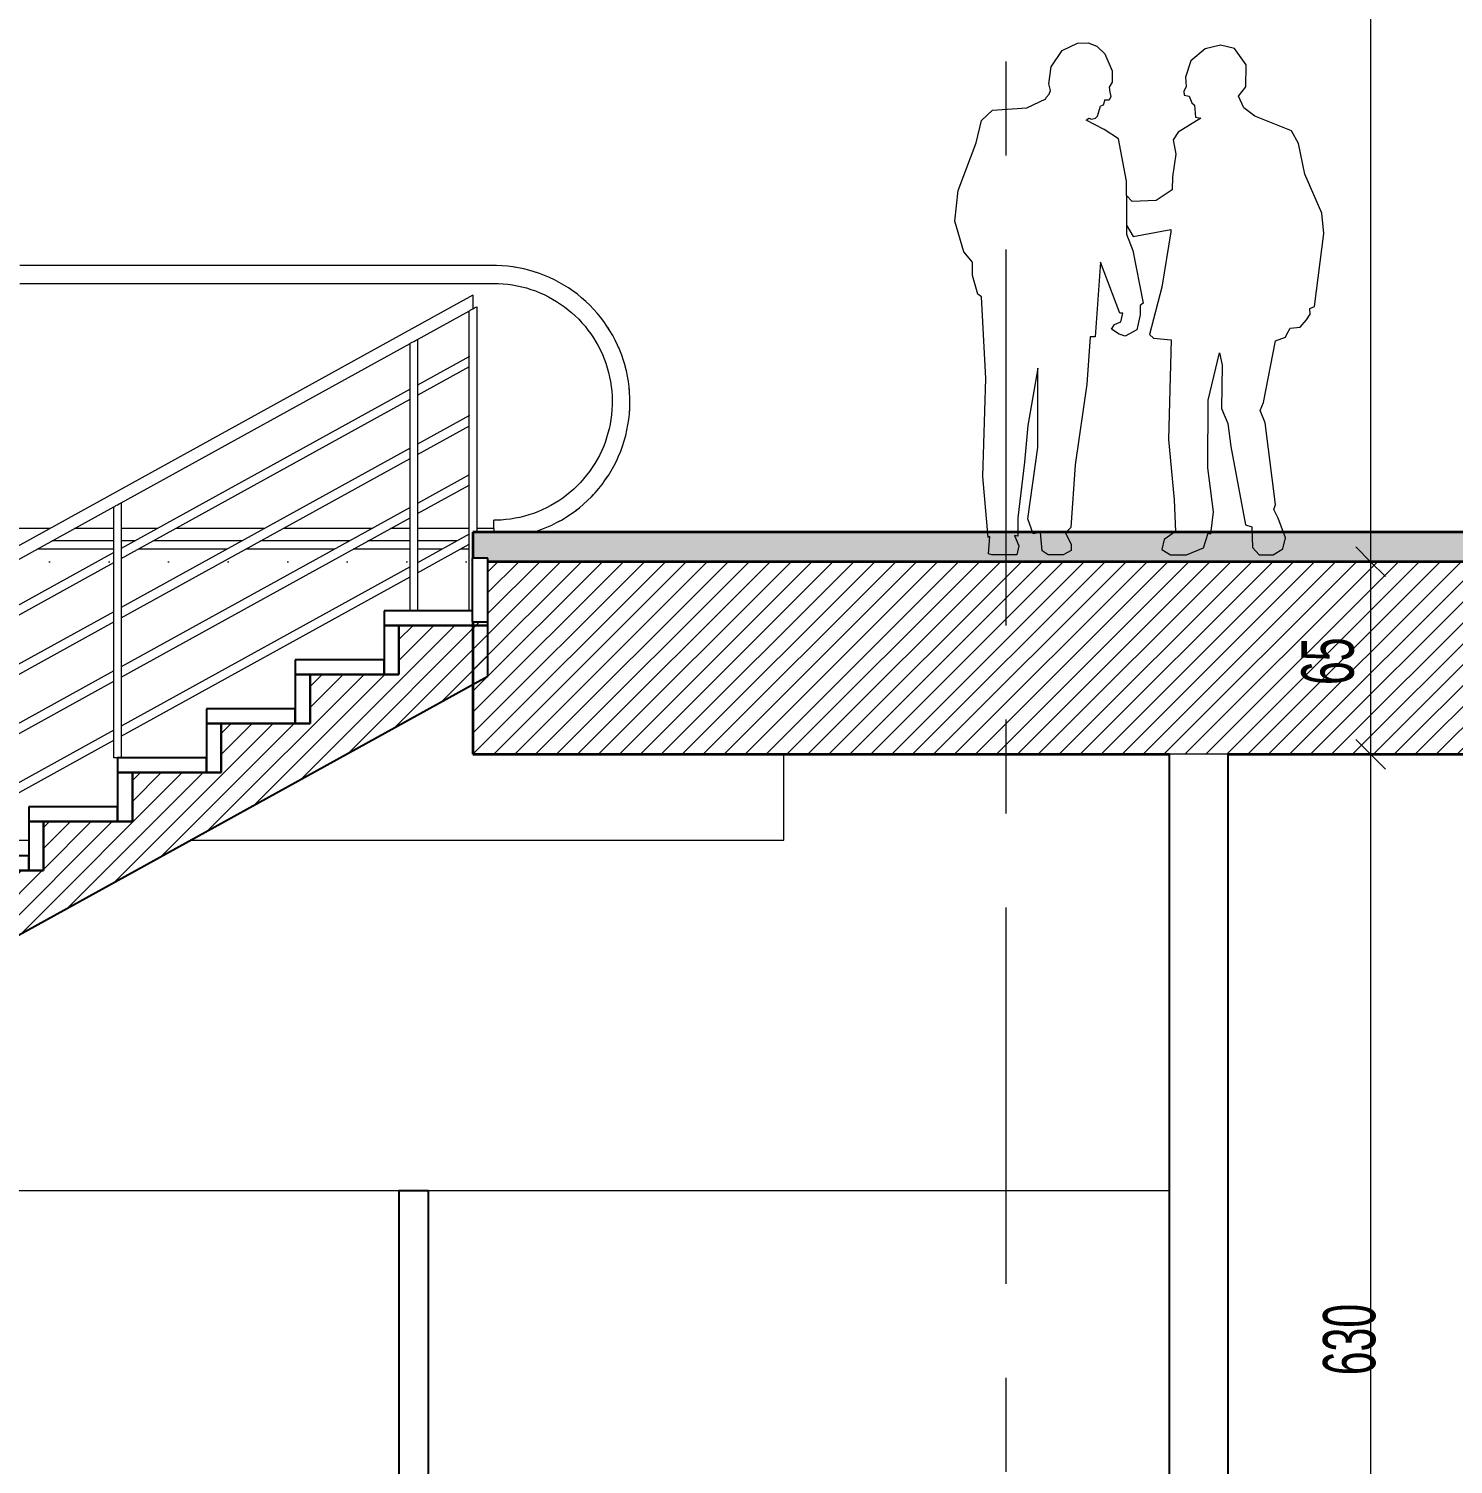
# Model space of a CAD drawing. Header units: centimetres. Extents: x -15511 to 6948, y 9649 to 14173.
# Drawn here: x -4242 to -3761, y 11325.2 to 11810 of the extents above; entities that cross this region are included whole.
import ezdxf

# ---------------------------------------------------------------- set-up
doc = ezdxf.new("R2010")
doc.units = ezdxf.units.CM
doc.header["$LTSCALE"] = 200
doc.linetypes.add('Dot 1mm', pattern=[0.1, 0, -0.1])
doc.linetypes.add('Grid Line 1_4_', pattern=[1.11125, 0.635, -0.15875, 0.15875, -0.15875])
for name, color, linetype, lineweight in [('A-ANNO-DIMS', 211, 'Continuous', 9), ('A-ANNO-DIMS-100', 211, 'Continuous', 9), ('A-DETL', 90, 'Continuous', 9), ('A-DETL-MEDM', 33, 'Continuous', 25), ('A-FLOR', 192, 'Continuous', 9), ('A-FLOR-HRAL', 11, 'Continuous', 9), ('A-FLOR-LEVL', 51, 'Continuous', 9), ('A-FLOR-PATT', 8, 'Continuous', 35), ('A-GENM', 13, 'Continuous', 9), ('A-WALL', 113, 'Continuous', 9), ('S-GRID', 1, 'Continuous', 9), ('S-STRS', 31, 'Continuous', 9)]:
    doc.layers.add(name, color=color, linetype=linetype, lineweight=lineweight)
doc.styles.add('Swis721 LtCn BT', font='swisscl.ttf', dxfattribs={"width": 0.8, "height": 17.639445})
doc.dimstyles.new('IUAS_DIMENSION_INSIDE_100', dxfattribs={"dimscale": 30.48, "dimtxt": 18, "dimasz": 0.328084, "dimexe": 0.328084, "dimexo": 0.0625, "dimgap": 0, "dimtad": 1, "dimdec": 0, "dimdsep": 46, "dimtxsty": 'Swis721 LtCn BT', "dimblk1": 'OBLIQUE', "dimblk2": 'OBLIQUE', "dimsah": 1, "dimcen": 0.09, "dimdle": 0.328084, "dimazin": 0, "dimtfac": 1, "dimtdec": 4, "dimtix": 1, "dimtmove": 0, "dimatfit": 3, "dimfxl": 0.656168, "dimfxlon": 1, "dimtvp": 1, "dimtolj": 1, "dimtzin": 0, "dimarcsym": 2})
doc.dimstyles.new('IUAS_DIMENSION_INSIDE_100_1', dxfattribs={"dimscale": 30.48, "dimtxt": 18, "dimasz": 0.328084, "dimexe": 0.328084, "dimexo": 0.0625, "dimgap": 0, "dimtad": 1, "dimdec": 0, "dimdsep": 46, "dimtxsty": 'Swis721 LtCn BT', "dimblk1": 'OBLIQUE', "dimblk2": 'OBLIQUE', "dimsah": 1, "dimcen": 0.09, "dimdle": 0.328084, "dimazin": 0, "dimtfac": 1, "dimtdec": 4, "dimtix": 1, "dimtmove": 2, "dimatfit": 3, "dimfxl": 0.656168, "dimfxlon": 1, "dimtvp": 1, "dimtolj": 1, "dimtzin": 0, "dimarcsym": 2})
pattern_1 = [(45, (-4285.505, 12015), (-3.535534, 3.535534), [])]

# ---------------------------------------------------------------- blocks, each defined once
blk = doc.blocks.new('Railing - 25mm 2-1643201-A')
at = {"layer": 'A-FLOR-HRAL'}
for p, q in [((-333.23, 11716.12), (-333.23, 11640)), ((-330.73, 11613.45), (-330.73, 11714.74))]:
    blk.add_line(p, q, dxfattribs=at)
at = {"layer": 'A-FLOR-HRAL', "flags": 128}
for points in [[(-331.98, 11715.43), (-332.53, 11715.73), (-332.96, 11715.97), (-333.2, 11716.1)], [(-330.76, 11714.76), (-331.01, 11714.89), (-331.44, 11715.13), (-331.98, 11715.43)]]:
    blk.add_lwpolyline(points, dxfattribs=at)
blk = doc.blocks.new('Railing - 25mm 2-1643204-A')
at = {"layer": 'A-FLOR-HRAL'}
for p, q in [((686.77, 11252.79), (686.77, 11166.67)), ((689.27, 11166.67), (689.27, 11251.41)), ((688.02, 11166.67), (689.27, 11166.67))]:
    blk.add_line(p, q, dxfattribs=at)
at = {"layer": 'A-FLOR-HRAL', "flags": 128}
for points in [[(688.02, 11252.1), (687.47, 11252.4), (687.04, 11252.64), (686.8, 11252.77)], [(689.24, 11251.43), (688.99, 11251.56), (688.56, 11251.8), (688.02, 11252.1)]]:
    blk.add_lwpolyline(points, dxfattribs=at)
blk = doc.blocks.new('Railing - 25mm 2-1643206-A')
at = {"layer": 'A-FLOR-HRAL'}
for p, q in [((976.77, 11092.83), (976.77, 11001.19)), ((979.27, 11001.19), (979.27, 11091.45))]:
    blk.add_line(p, q, dxfattribs=at)
at = {"layer": 'A-FLOR-HRAL', "flags": 128}
for points in [[(978.02, 11092.14), (977.47, 11092.44), (977.04, 11092.68), (976.8, 11092.81)], [(979.24, 11091.47), (978.99, 11091.6), (978.56, 11091.84), (978.02, 11092.14)]]:
    blk.add_lwpolyline(points, dxfattribs=at)
blk = doc.blocks.new('Railing - Railing-1643789-A')
at = {"layer": 'A-FLOR-HRAL'}
for p, q in [((-4091.98, 11720), (-4511.98, 11488.33)), ((-4110.76, 11705.07), (-4093.2, 11714.76)), ((-4210.76, 11649.91), (-4113.2, 11703.73)), ((-4093.21, 11699.33), (-4110.76, 11689.64)), ((-4110.76, 11686.22), (-4093.21, 11695.9)), ((-4113.21, 11688.29), (-4210.76, 11634.48)), ((-4210.76, 11631.06), (-4113.21, 11684.87)), ((-4093.21, 11679.32), (-4110.75, 11669.65)), ((-4110.75, 11666.22), (-4093.21, 11675.9)), ((-4113.21, 11668.29), (-4210.75, 11614.49)), ((-4210.75, 11611.06), (-4113.22, 11664.86)), ((-4093.22, 11659.32), (-4110.75, 11649.65)), ((-4110.74, 11646.23), (-4093.22, 11655.89)), ((-4310.76, 11594.75), (-4213.2, 11648.57)), ((-4113.22, 11648.29), (-4210.74, 11594.49)), ((-4210.74, 11591.07), (-4113.22, 11644.86)), ((-4093.23, 11639.31), (-4110.74, 11629.65)), ((-4110.74, 11626.23), (-4093.23, 11635.89)), ((-4213.21, 11633.13), (-4310.76, 11579.33)), ((-4310.76, 11575.9), (-4213.21, 11629.71)), ((-4113.23, 11628.28), (-4210.74, 11574.5)), ((-4210.74, 11571.07), (-4113.23, 11624.85)), ((-4213.21, 11613.13), (-4310.75, 11559.33)), ((-4310.75, 11555.9), (-4213.22, 11609.7)), ((-4213.22, 11593.13), (-4310.75, 11539.33)), ((-4310.75, 11535.91), (-4213.22, 11589.7)), ((-4213.23, 11573.12), (-4310.74, 11519.34)), ((-4310.74, 11515.91), (-4213.23, 11569.7))]:
    blk.add_line(p, q, dxfattribs=at)
at = {"layer": 'A-FLOR-HRAL', "flags": 128}
for points in [[(-4091.98, 11720), (-4091.98, 11719.92), (-4091.98, 11719.69), (-4091.98, 11719.33), (-4091.98, 11718.86), (-4091.98, 11718.31), (-4091.98, 11717.72)], [(-4091.98, 11717.72), (-4091.98, 11717.12), (-4091.98, 11716.57), (-4091.98, 11716.1), (-4091.98, 11715.74), (-4091.98, 11715.51), (-4091.98, 11715.43)]]:
    blk.add_lwpolyline(points, dxfattribs=at)
at = {"extrusion": (0, 0, -1), "zscale": -1}
for name, p in [('Railing - 25mm 2-1643201-A', (4423.97, 0)), ('Railing - 25mm 2-1643206-A', (3133.97, 612.26)), ('Railing - 25mm 2-1643204-A', (3523.97, 397.14))]:
    blk.add_blockref(name, p, dxfattribs=at)
blk = doc.blocks.new('A-YURUYEN MERDIVEN - 695_00-V31-A')
at = {"layer": 'A-GENM'}
for p, q in [((-4084.98, 11730), (-4244.99, 11730)), ((-4244.99, 11724), (-4084.98, 11724)), ((-4084.98, 11642), (-4084.98, 11644)), ((-4234.77, 11641.24), (-4285.07, 11641.24)), ((-4213.19, 11641.24), (-4226.48, 11641.24)), ((-4198.51, 11641.24), (-4210.78, 11641.24)), ((-4162.25, 11641.24), (-4192.3, 11641.24)), ((-4125.99, 11641.24), (-4156.05, 11641.24)), ((-4113.22, 11641.24), (-4119.78, 11641.24)), ((-4093.22, 11641.24), (-4110.74, 11641.24)), ((-4084.98, 11641.24), (-4090.74, 11641.24)), ((-4084.98, 11641.24), (-4084.98, 11642)), ((-4084.98, 11641.24), (-4084.98, 11640)), ((-4213.21, 11634.25), (-4239.16, 11634.25)), ((-4213.18, 11637), (-4234.18, 11637)), ((-4206.2, 11637), (-4210.76, 11637)), ((-4174.93, 11634.25), (-4204.97, 11634.25)), ((-4169.94, 11637), (-4199.99, 11637)), ((-4138.67, 11634.25), (-4168.73, 11634.25)), ((-4133.68, 11637), (-4163.75, 11637)), ((-4113.23, 11634.25), (-4132.47, 11634.25)), ((-4113.22, 11637), (-4127.48, 11637)), ((-4097.42, 11637), (-4110.74, 11637)), ((-4102.41, 11634.25), (-4110.74, 11634.25)), ((-4093.23, 11634.25), (-4096.2, 11634.25)), ((-3987.03, 11536), (-3987.03, 11565)), ((-4256.85, 11536), (-4241.98, 11536)), ((-4187.28, 11536), (-3987.03, 11536))]:
    blk.add_line(p, q, dxfattribs=at)
at = {"layer": 'A-GENM', "flags": 128}
for points in [[(-4071.6, 11640), (-4070.51, 11640.34), (-4068.78, 11640.95), (-4067.07, 11641.63), (-4065.39, 11642.38), (-4063.74, 11643.2), (-4062.13, 11644.08), (-4060.55, 11645.03), (-4059.01, 11646.03), (-4057.51, 11647.1), (-4056.06, 11648.23), (-4054.65, 11649.42), (-4053.29, 11650.66), (-4051.98, 11651.95), (-4050.73, 11653.3), (-4049.53, 11654.69), (-4048.39, 11656.13), (-4047.3, 11657.62), (-4046.28, 11659.15), (-4045.31, 11660.71), (-4044.41, 11662.32), (-4043.58, 11663.96), (-4042.81, 11665.63), (-4042.11, 11667.33), (-4041.48, 11669.06), (-4040.91, 11670.81), (-4040.42, 11672.58), (-4040, 11674.38), (-4039.65, 11676.18), (-4039.38, 11678), (-4039.17, 11679.83), (-4039.04, 11681.66), (-4038.99, 11683.5), (-4039, 11685.34), (-4039.09, 11687.18), (-4039.26, 11689.01), (-4039.49, 11690.84), (-4039.8, 11692.65), (-4040.19, 11694.45), (-4040.64, 11696.23), (-4041.16, 11698), (-4041.76, 11699.74), (-4042.42, 11701.45), (-4043.16, 11703.14), (-4043.95, 11704.8), (-4044.82, 11706.42), (-4045.75, 11708.01), (-4046.74, 11709.56), (-4047.79, 11711.07), (-4048.9, 11712.54), (-4050.07, 11713.96), (-4051.3, 11715.33), (-4052.58, 11716.65), (-4053.91, 11717.92), (-4055.29, 11719.14), (-4056.72, 11720.29), (-4058.2, 11721.4), (-4059.71, 11722.44), (-4061.27, 11723.42), (-4062.87, 11724.33), (-4064.5, 11725.19), (-4066.16, 11725.97), (-4067.85, 11726.69), (-4069.57, 11727.34), (-4071.32, 11727.92), (-4073.09, 11728.44), (-4074.87, 11728.88), (-4076.68, 11729.24), (-4078.49, 11729.54), (-4080.32, 11729.76), (-4082.15, 11729.91), (-4083.99, 11729.99), (-4084.98, 11730)], [(-4077.66, 11729.4), (-4078.49, 11729.54), (-4080.32, 11729.76), (-4082.15, 11729.91), (-4083.99, 11729.99), (-4084.98, 11730)], [(-4070.25, 11727.57), (-4071.32, 11727.92), (-4073.09, 11728.44), (-4074.87, 11728.88), (-4076.68, 11729.24), (-4077.28, 11729.34)], [(-4046.54, 11709.25), (-4046.74, 11709.56), (-4047.79, 11711.07), (-4048.9, 11712.54), (-4050.07, 11713.96), (-4051.3, 11715.33), (-4052.58, 11716.65), (-4053.91, 11717.92), (-4055.29, 11719.14), (-4056.72, 11720.29), (-4058.2, 11721.4), (-4059.71, 11722.44), (-4061.27, 11723.42), (-4062.87, 11724.33), (-4064.5, 11725.19), (-4066.16, 11725.97), (-4067.85, 11726.69), (-4069.57, 11727.34), (-4069.93, 11727.46)], [(-4084.98, 11724), (-4083.38, 11723.97), (-4081.79, 11723.87), (-4080.19, 11723.71), (-4078.61, 11723.49), (-4077.04, 11723.2), (-4075.48, 11722.85), (-4073.93, 11722.44), (-4072.4, 11721.97), (-4070.89, 11721.44), (-4069.41, 11720.84), (-4067.95, 11720.19), (-4066.51, 11719.48), (-4065.11, 11718.71), (-4063.74, 11717.89), (-4062.4, 11717.01), (-4061.1, 11716.08), (-4059.83, 11715.1), (-4058.61, 11714.07), (-4057.43, 11712.99), (-4056.29, 11711.87), (-4055.2, 11710.7), (-4054.15, 11709.49), (-4053.16, 11708.23), (-4052.22, 11706.94), (-4051.32, 11705.61), (-4050.49, 11704.25), (-4049.7, 11702.85), (-4048.98, 11701.43), (-4048.31, 11699.97), (-4047.7, 11698.49), (-4047.15, 11696.99), (-4046.66, 11695.47), (-4046.23, 11693.93), (-4045.87, 11692.37), (-4045.57, 11690.8), (-4045.32, 11689.22), (-4045.15, 11687.63), (-4045.03, 11686.03), (-4044.99, 11684.43), (-4045, 11682.83), (-4045.08, 11681.23), (-4045.22, 11679.64), (-4045.43, 11678.05), (-4045.7, 11676.48), (-4046.03, 11674.91), (-4046.42, 11673.36), (-4046.88, 11671.83), (-4047.4, 11670.31), (-4047.97, 11668.82), (-4048.61, 11667.35), (-4049.31, 11665.91), (-4050.06, 11664.5), (-4050.87, 11663.12), (-4051.73, 11661.77), (-4052.64, 11660.46), (-4053.61, 11659.19), (-4054.63, 11657.95), (-4055.69, 11656.76), (-4056.81, 11655.61), (-4057.96, 11654.5), (-4059.17, 11653.45), (-4060.41, 11652.44), (-4061.69, 11651.48), (-4063.01, 11650.58), (-4064.36, 11649.72), (-4065.75, 11648.93), (-4067.17, 11648.19), (-4068.61, 11647.5), (-4070.09, 11646.88), (-4071.58, 11646.31), (-4073.1, 11645.81), (-4074.64, 11645.36), (-4076.19, 11644.98), (-4077.76, 11644.66), (-4079.34, 11644.4), (-4080.93, 11644.21), (-4082.52, 11644.08), (-4084.12, 11644.01), (-4084.98, 11644)], [(-4042.93, 11702.63), (-4043.16, 11703.14), (-4043.95, 11704.8), (-4044.82, 11706.42), (-4045.75, 11708.01), (-4046.38, 11709)], [(-4040.45, 11695.48), (-4040.64, 11696.23), (-4041.16, 11698), (-4041.76, 11699.74), (-4042.42, 11701.45), (-4042.79, 11702.29)], [(-4039.16, 11687.97), (-4039.26, 11689.01), (-4039.49, 11690.84), (-4039.8, 11692.65), (-4040.19, 11694.45), (-4040.36, 11695.13)], [(-4039.14, 11680.34), (-4039.04, 11681.66), (-4038.99, 11683.5), (-4039, 11685.34), (-4039.09, 11687.18), (-4039.14, 11687.66)], [(-4046.43, 11658.91), (-4046.28, 11659.15), (-4045.31, 11660.71), (-4044.41, 11662.32), (-4043.58, 11663.96), (-4042.81, 11665.63), (-4042.11, 11667.33), (-4041.48, 11669.06), (-4040.91, 11670.81), (-4040.42, 11672.58), (-4040, 11674.38), (-4039.65, 11676.18), (-4039.38, 11678), (-4039.17, 11679.83), (-4039.15, 11680.1)], [(-4051.05, 11652.95), (-4050.73, 11653.3), (-4049.53, 11654.69), (-4048.39, 11656.13), (-4047.3, 11657.62), (-4046.56, 11658.73)], [(-4056.57, 11647.84), (-4056.06, 11648.23), (-4054.65, 11649.42), (-4053.29, 11650.66), (-4051.98, 11651.95), (-4051.28, 11652.71)], [(-4069.88, 11640.56), (-4068.78, 11640.95), (-4067.07, 11641.63), (-4065.39, 11642.38), (-4063.74, 11643.2), (-4063.23, 11643.48)], [(-4062.94, 11643.64), (-4062.13, 11644.08), (-4060.55, 11645.03), (-4059.01, 11646.03), (-4057.51, 11647.1), (-4056.87, 11647.6)], [(-4071.6, 11640), (-4070.51, 11640.34), (-4070.18, 11640.45)]]:
    blk.add_lwpolyline(points, dxfattribs=at)
blk = doc.blocks.new('DIMBLOCK44-A')
at = {"layer": 'A-ANNO-DIMS-100', "transparency": 16777216}
for p, q in [((-3788.91, 12265), (-3793.91, 12270)), ((-3768.91, 12265), (-3798.91, 12265)), ((-3788.91, 12265), (-3788.91, 11630)), ((-3788.91, 12265), (-3783.91, 12260)), ((-3788.91, 12265), (-3768.91, 12265)), ((-3788.91, 11630), (-3793.91, 11635)), ((-3768.91, 11630), (-3798.91, 11630)), ((-3788.91, 11630), (-3783.91, 11625)), ((-3788.91, 11630), (-3768.91, 11630))]:
    blk.add_line(p, q, dxfattribs=at)
at = {"layer": 'A-ANNO-DIMS-100', "color": 0, "transparency": 16777216, "insert": (-3812.27, 11933.79), "char_height": 17.639, "width": 32.9143, "attachment_point": 1, "rotation": 90, "line_spacing_factor": 0.971848, "style": 'Swis721 LtCn BT'}
blk.add_mtext('635', dxfattribs=at)
blk = doc.blocks.new('_Oblique')
at = {"color": 0, "linetype": 'ByBlock', "lineweight": -2}
blk.add_line((-0.5, -0.5), (0.5, 0.5), dxfattribs=at)
blk = doc.blocks.new('DIMBLOCK45-A')
at = {"layer": 'A-ANNO-DIMS-100', "transparency": 16777216}
for p, q in [((-3788.91, 11630), (-3793.91, 11635)), ((-3768.91, 11630), (-3798.91, 11630)), ((-3788.91, 11630), (-3788.91, 11565)), ((-3788.91, 11630), (-3783.91, 11625)), ((-3788.91, 11630), (-3768.91, 11630)), ((-3788.91, 11565), (-3793.91, 11570)), ((-3768.91, 11565), (-3798.91, 11565)), ((-3788.91, 11565), (-3783.91, 11560)), ((-3788.91, 11565), (-3768.91, 11565))]:
    blk.add_line(p, q, dxfattribs=at)
at = {"layer": 'A-ANNO-DIMS-100', "color": 0, "transparency": 16777216, "insert": (-3812.27, 11588.36), "char_height": 17.639, "width": 21.9429, "attachment_point": 1, "rotation": 90, "line_spacing_factor": 0.971848, "style": 'Swis721 LtCn BT'}
blk.add_mtext('65', dxfattribs=at)
blk = doc.blocks.new('DIMBLOCK46-A')
at = {"layer": 'A-ANNO-DIMS-100', "transparency": 16777216}
for p, q in [((-3788.91, 11565), (-3793.91, 11570)), ((-3768.91, 11565), (-3798.91, 11565)), ((-3788.91, 11565), (-3788.91, 10935)), ((-3788.91, 11565), (-3783.91, 11560)), ((-3788.91, 11565), (-3768.91, 11565)), ((-3788.91, 10935), (-3793.91, 10940)), ((-3768.91, 10935), (-3798.91, 10935)), ((-3788.91, 10935), (-3783.91, 10930)), ((-3788.91, 10935), (-3768.91, 10935))]:
    blk.add_line(p, q, dxfattribs=at)
at = {"layer": 'A-ANNO-DIMS-100', "color": 0, "transparency": 16777216, "insert": (-3804.98, 11355.29), "char_height": 17.639, "width": 32.9143, "attachment_point": 1, "rotation": 90, "line_spacing_factor": 0.971848, "style": 'Swis721 LtCn BT'}
blk.add_mtext('630', dxfattribs=at)

msp = doc.modelspace()

# ---------------------------------------------------------------- hatches: boundary and pattern name
at = {"layer": 'A-FLOR-PATT', "lineweight": 9}
h = msp.add_hatch(dxfattribs=at)
h.set_pattern_fill('FP_2', color=256, style=0, pattern_type=2)
h.set_pattern_definition([(50, (-4285.505, 12015), (72.8738, -6.3761), [7.62, -83.82]), (355, (-4285.505, 12015), (-14.097, 76.4224), [6.096, -67.056]), (100.451, (-4279.43, 12014.47), (58.777, 70.0469), [6.476, -71.236]), (46.184, (-4285.505, 12035.32), (108.4314, -16.8175), [11.43, -125.73]), (96.636, (-4276.47, 12033.92), (94.961, 98.971), [9.714, -106.854]), (351.184, (-4285.5, 12035.32), (94.9623, 98.9702), [9.144, -100.584]), (21, (-4275.345, 12030.24), (60.64565, -40.9065), [7.62, -83.82]), (326, (-4275.345, 12030.24), (24.7208, 73.6749), [6.096, -67.056]), (71.451, (-4270.29, 12026.83), (85.3669, 32.7687), [6.476, -71.236]), (37.5, (-4285.505, 12015), (1.23552, 33.82243), [3.353, -62.89, 3.353, -64.719, -67.31]), (37.5, (-4285.505, 12015), (1.23552, 33.82243), [-134.315, 3.353, -63.957]), (7.5, (-4285.505, 12015), (26.72815, 40.07255), [3.353, -35.458, 3.353, -61.366, -25.654]), (7.5, (-4285.505, 12015), (26.72815, 40.07255), [-103.53, 3.353, -22.301]), (327.5, (-4308.16, 12015), (54.23632, -2.29212), [3.353, -22.047, 3.353, -75.895, -105.156]), (327.5, (-4308.16, 12015), (54.23632, -2.29212), [-104.648, 3.353, -101.803]), (317.5, (-4318.32, 12015), (59.2516, 10.17014), [3.353, -29.667, 3.353, -49.276, -74.676]), (317.5, (-4318.32, 12015), (59.2516, 10.17014), [-85.649, 3.353, -71.323])])
h.paths.add_polyline_path([(-8532.22, 11630), (-6821.85, 11630), (-6821.85, 11640), (-8532.22, 11640), (-8532.22, 11638.01)], flags=0)
h.paths.add_polyline_path([(-4067.29, 11630), (-661.98, 11630), (-661.98, 11640), (-4091.98, 11640), (-4091.98, 11631.23), (-4086.98, 11631.23), (-4086.98, 11630)], flags=0)
h.paths.add_polyline_path([(-337.97, 11630), (-331.98, 11630), (-331.98, 11640), (-656.12, 11640), (-656.12, 11630), (-380.83, 11630)], flags=0)
h.paths.add_polyline_path([(-6811.98, 11630), (-4991.98, 11630), (-4991.98, 11640), (-6811.98, 11640)], flags=0)
h = msp.add_hatch(dxfattribs=at)
h.set_pattern_fill('FP_1', color=256, style=0, pattern_type=2)
h.set_pattern_definition(pattern_1)
h.paths.add_polyline_path([(-661.98, 11565), (-661.98, 11630), (-4086.98, 11630), (-4086.98, 11609.69), (-4091.98, 11609.69), (-4091.98, 11565), (-680.89, 11565)], flags=0)
h.paths.add_polyline_path([(-6661.98, 11565), (-4991.98, 11565), (-4991.98, 11630), (-6811.98, 11630), (-6811.98, 11565), (-6682.09, 11565)], flags=0)
at = {"layer": 'S-STRS'}
h = msp.add_hatch(dxfattribs=at)
h.set_pattern_fill('FP_1', color=256, style=0, pattern_type=2)
h.set_pattern_definition(pattern_1)
h.paths.add_polyline_path([(-4476.98, 11376.2), (-4086.98, 11591.32), (-4086.98, 11608.45), (-4116.98, 11608.45), (-4116.98, 11591.9), (-4146.98, 11591.9), (-4146.98, 11575.36), (-4176.98, 11575.36), (-4176.98, 11558.81), (-4206.98, 11558.81), (-4206.98, 11542.26), (-4236.98, 11542.26), (-4236.98, 11525.71), (-4266.98, 11525.71), (-4266.98, 11509.17), (-4296.98, 11509.17), (-4296.98, 11492.62), (-4326.98, 11492.62), (-4326.98, 11476.07), (-4356.98, 11476.07), (-4356.98, 11459.52), (-4386.98, 11459.52), (-4386.98, 11442.98), (-4416.98, 11442.98), (-4416.98, 11426.43), (-4446.98, 11426.43), (-4446.98, 11409.88), (-4476.98, 11409.88), (-4476.98, 11394.89)], flags=0)

# ---------------------------------------------------------------- linework, layer by layer
at = {"layer": 'A-DETL'}
for p, q in [((-3893.05, 11802.61), (-3887.88, 11805.06)), ((-3887.88, 11805.06), (-3884.32, 11805.24)), ((-3884.32, 11805.24), (-3881.35, 11804.1)), ((-3881.35, 11804.1), (-3878.62, 11801.44)), ((-3839.58, 11804.42), (-3844.82, 11803.21)), ((-3834.86, 11803.29), (-3839.58, 11804.42)), ((-3896.73, 11797.14), (-3893.05, 11802.61)), ((-3878.62, 11801.44), (-3876.15, 11795.71)), ((-3849.58, 11799.16), (-3851.46, 11793.57)), ((-3844.82, 11803.21), (-3849.58, 11799.16)), ((-3830.93, 11797.78), (-3834.86, 11803.29)), ((-3897.61, 11791.31), (-3896.73, 11797.14)), ((-3876.15, 11795.71), (-3876.15, 11791.89)), ((-3831.06, 11790.32), (-3830.93, 11797.78)), ((-3896.95, 11789.15), (-3897.61, 11791.31)), ((-3897.41, 11787.84), (-3896.95, 11789.15)), ((-3876.15, 11791.89), (-3877.17, 11790.28)), ((-3877.17, 11790.28), (-3876.96, 11788.55)), ((-3851.16, 11790.49), (-3852.03, 11788.79)), ((-3851.46, 11793.57), (-3851.16, 11790.49)), ((-3833.55, 11787.2), (-3831.06, 11790.32)), ((-3904.98, 11783.22), (-3898.59, 11786.35)), ((-3898.59, 11786.35), (-3898.49, 11786.72)), ((-3898.49, 11786.72), (-3897.41, 11787.84)), ((-3879.16, 11784.15), (-3880.15, 11783.83)), ((-3878.68, 11785.99), (-3879.16, 11784.15)), ((-3878.37, 11785.83), (-3878.68, 11785.99)), ((-3877.16, 11785.83), (-3878.37, 11785.83)), ((-3876.66, 11787.12), (-3877.16, 11785.83)), ((-3876.96, 11788.55), (-3876.66, 11787.12)), ((-3852.03, 11788.79), (-3851.91, 11787.58)), ((-3851.91, 11787.58), (-3850.22, 11787.19)), ((-3850.22, 11787.19), (-3849.32, 11784.93)), ((-3849.32, 11784.93), (-3848.42, 11784.13)), ((-3848.42, 11784.13), (-3848.03, 11780.15)), ((-3831.73, 11783.27), (-3833.55, 11787.2)), ((-3920.24, 11778.97), (-3916.58, 11782.42)), ((-3916.58, 11782.42), (-3904.98, 11783.22)), ((-3884.95, 11779.07), (-3884.09, 11779.77)), ((-3884.09, 11779.77), (-3883.16, 11779.46)), ((-3883.16, 11779.46), (-3881.84, 11779.72)), ((-3881.84, 11779.72), (-3881.11, 11780.41)), ((-3881.11, 11780.41), (-3880.15, 11783.83)), ((-3846.25, 11779.76), (-3853.94, 11775.04)), ((-3848.03, 11780.15), (-3846.25, 11779.76)), ((-3827.99, 11780.44), (-3831.73, 11783.27)), ((-3815.58, 11775.51), (-3827.99, 11780.44)), ((-3922.1, 11771.39), (-3920.24, 11778.97)), ((-3878.83, 11775.95), (-3884.95, 11779.07)), ((-3874.03, 11772.82), (-3878.83, 11775.95)), ((-3853.94, 11775.04), (-3855.61, 11772.4)), ((-3813.22, 11771.26), (-3815.58, 11775.51)), ((-3928.19, 11755.33), (-3922.1, 11771.39)), ((-3871.38, 11758.49), (-3874.03, 11772.82)), ((-3855.61, 11772.4), (-3854.66, 11767.64)), ((-3811.14, 11760.89), (-3813.22, 11771.26)), ((-3854.66, 11767.64), (-3855.82, 11759.92)), ((-3855.82, 11759.92), (-3855.94, 11755.58)), ((-3805.37, 11747.69), (-3811.14, 11760.89)), ((-3929.29, 11744.98), (-3928.19, 11755.33)), ((-3871.38, 11753.62), (-3871.38, 11758.49)), ((-3855.94, 11755.58), (-3861.31, 11752)), ((-3869.38, 11751.59), (-3871.38, 11753.62)), ((-3871.38, 11753.62), (-3871.38, 11743.64)), ((-3861.31, 11752), (-3869.38, 11751.59)), ((-3804.71, 11740.79), (-3805.37, 11747.69)), ((-3926.3, 11734.65), (-3929.29, 11744.98)), ((-3871.38, 11743.64), (-3869.08, 11739.82)), ((-3871.38, 11743.64), (-3871.38, 11740.62)), ((-3871.38, 11740.62), (-3869.25, 11735.13)), ((-3869.08, 11739.82), (-3856.32, 11742.14)), ((-3856.34, 11741.37), (-3859.38, 11722.71)), ((-3856.32, 11742.14), (-3856.34, 11741.37)), ((-3807.88, 11716.18), (-3804.71, 11740.79)), ((-3923.35, 11731.16), (-3926.3, 11734.65)), ((-3923.35, 11726.7), (-3923.35, 11731.16)), ((-3880.13, 11731.17), (-3881.93, 11705.91)), ((-3873.62, 11713.98), (-3880.13, 11731.17)), ((-3869.25, 11735.13), (-3865.76, 11717.25)), ((-3921.55, 11720.35), (-3923.35, 11726.7)), ((-3859.38, 11722.71), (-3863.57, 11706.76)), ((-3920.29, 11719.44), (-3921.55, 11720.35)), ((-3918.83, 11691.89), (-3920.29, 11719.44)), ((-3865.76, 11717.25), (-3866.69, 11716.46)), ((-3866.69, 11716.46), (-3866.69, 11713.33)), ((-3809.49, 11715.54), (-3807.88, 11716.18)), ((-3872.57, 11713.89), (-3873.62, 11713.98)), ((-3873.26, 11711.02), (-3872.57, 11713.89)), ((-3866.69, 11713.33), (-3867.81, 11708.25)), ((-3812.67, 11709.15), (-3810.51, 11711.73)), ((-3810.51, 11711.73), (-3809.31, 11713.64)), ((-3809.31, 11713.64), (-3809.49, 11715.54)), ((-3876.41, 11708.56), (-3875.34, 11710.14)), ((-3873.82, 11706.81), (-3876.41, 11708.56)), ((-3875.34, 11710.14), (-3873.26, 11711.02)), ((-3871.83, 11706.21), (-3873.82, 11706.81)), ((-3867.81, 11708.25), (-3871.83, 11706.21)), ((-3863.57, 11706.76), (-3862.17, 11705.45)), ((-3817.7, 11705.77), (-3817.27, 11706.57)), ((-3817.27, 11706.57), (-3816.04, 11708.83)), ((-3816.04, 11708.83), (-3812.67, 11709.15)), ((-3883.58, 11705.91), (-3884.77, 11689.99)), ((-3881.93, 11705.91), (-3883.58, 11705.91)), ((-3862.17, 11705.45), (-3856.25, 11704.93)), ((-3856.25, 11704.93), (-3857.1, 11671.32)), ((-3825.04, 11683.75), (-3821.05, 11704.63)), ((-3821.05, 11704.63), (-3817.7, 11705.77)), ((-3843.78, 11684.54), (-3839.98, 11700.58)), ((-3839.98, 11700.58), (-3839.06, 11696.36)), ((-3919.81, 11658.77), (-3918.83, 11691.89)), ((-3901.32, 11695.33), (-3904.63, 11676.05)), ((-3901.32, 11668.55), (-3901.32, 11695.33)), ((-3839.06, 11696.36), (-3839.22, 11681.79)), ((-3884.77, 11689.99), (-3888.67, 11662.75)), ((-3843.82, 11661.72), (-3843.78, 11684.54)), ((-3826.26, 11681.06), (-3825.04, 11683.75)), ((-3839.22, 11681.79), (-3837.14, 11676.64)), ((-3824.54, 11676.89), (-3826.26, 11681.06)), ((-3904.63, 11676.05), (-3905.72, 11663.61)), ((-3837.14, 11676.64), (-3836.15, 11668.9)), ((-3821.02, 11649.35), (-3824.54, 11676.89)), ((-3904.63, 11644.5), (-3901.32, 11668.55)), ((-3857.1, 11671.32), (-3855.25, 11650.94)), ((-3836.15, 11668.9), (-3831.16, 11642.49)), ((-3905.72, 11663.61), (-3907.98, 11644.85)), ((-3918.05, 11638.21), (-3919.81, 11658.77)), ((-3888.67, 11662.75), (-3890.1, 11641.54)), ((-3841.97, 11646.83), (-3843.82, 11661.72)), ((-3855.25, 11650.94), (-3854.82, 11640.19)), ((-3821.61, 11647.63), (-3821.02, 11649.35)), ((-3907.98, 11644.85), (-3907.98, 11638.61)), ((-3902.86, 11639.42), (-3904.63, 11644.5)), ((-3842.83, 11639.42), (-3841.97, 11646.83)), ((-3820.1, 11644.75), (-3821.61, 11647.63)), ((-3817.65, 11638.07), (-3820.1, 11644.75)), ((-3907.98, 11638.61), (-3909.16, 11638.86)), ((-3909.16, 11638.86), (-3907.73, 11635.32)), ((-3900.42, 11639.83), (-3902.86, 11639.42)), ((-3899.82, 11633.62), (-3900.42, 11639.83)), ((-3891.72, 11639.97), (-3892.05, 11640.02)), ((-3892.05, 11640.02), (-3890.07, 11635.85)), ((-3890.1, 11641.54), (-3891.72, 11639.97)), ((-3854.82, 11640.19), (-3858.61, 11637.51)), ((-3845.35, 11634.68), (-3843.75, 11639.67)), ((-3843.75, 11639.67), (-3842.83, 11639.42)), ((-3831.16, 11642.49), (-3829.06, 11641.73)), ((-3829.06, 11641.73), (-3828.78, 11634.79)), ((-3917.48, 11638.5), (-3918.05, 11638.21)), ((-3917.94, 11632.62), (-3917.48, 11638.5)), ((-3907.73, 11635.32), (-3908.38, 11632.35)), ((-3890.07, 11633.76), (-3892.73, 11632.35)), ((-3890.07, 11635.85), (-3890.07, 11633.76)), ((-3858.61, 11637.51), (-3859.43, 11634.11)), ((-3859.43, 11634.11), (-3856.5, 11632.35)), ((-3851.09, 11632.35), (-3845.35, 11634.68)), ((-3828.78, 11634.79), (-3826.57, 11632.35)), ((-3821.81, 11632.35), (-3818.57, 11634.37)), ((-3818.57, 11634.37), (-3817.65, 11638.07)), ((-3916.82, 11632.35), (-3917.94, 11632.62)), ((-3908.38, 11632.35), (-3916.82, 11632.35)), ((-3897.81, 11632.35), (-3899.82, 11633.62)), ((-3892.73, 11632.35), (-3897.81, 11632.35)), ((-3856.5, 11632.35), (-3851.09, 11632.35)), ((-3826.57, 11632.35), (-3821.81, 11632.35))]:
    msp.add_line(p, q, dxfattribs=at)
at = {"layer": 'A-DETL-MEDM'}
for p, q in [((-4086.98, 11631.23), (-4092.28, 11631.23)), ((-4092.28, 11631.23), (-4092.28, 11609.69)), ((-4086.98, 11609.69), (-4086.98, 11631.23)), ((-4092.28, 11609.69), (-4086.98, 11609.69))]:
    msp.add_line(p, q, dxfattribs=at)
at = {"layer": 'A-FLOR', "lineweight": 35}
for p, q in [((-661.98, 11640), (-4091.98, 11640)), ((-4091.98, 11640), (-4091.98, 11631.23)), ((-661.98, 11630), (-4086.98, 11630)), ((-4091.98, 11609.69), (-4091.98, 11565)), ((-4091.98, 11565), (-3856.98, 11565)), ((-3836.98, 11565), (-3581.98, 11565))]:
    msp.add_line(p, q, dxfattribs=at)
at = {"layer": 'A-FLOR-LEVL', "linetype": 'Dot 1mm'}
msp.add_line((-15511.05, 11630), (6947.94, 11630), dxfattribs=at)
at = {"layer": 'A-WALL', "lineweight": 25}
for p, q in [((-3856.98, 11565), (-3856.98, 11035)), ((-3836.98, 10935), (-3836.98, 11565)), ((-4106.98, 11417.53), (-4116.98, 11417.53)), ((-4116.98, 11417.53), (-4116.98, 11145)), ((-4106.98, 11145), (-4106.98, 11417.53))]:
    msp.add_line(p, q, dxfattribs=at)
at = {"layer": 'A-WALL'}
for p, q in [((-3836.98, 11565), (-3856.98, 11565)), ((-4116.98, 11417.53), (-4246.98, 11417.53)), ((-3856.98, 11417.53), (-4106.98, 11417.53))]:
    msp.add_line(p, q, dxfattribs=at)
at = {"layer": 'S-GRID', "linetype": 'Grid Line 1_4_'}
msp.add_line((-3911.98, 10497.19), (-3911.98, 14082.84), dxfattribs=at)
at = {"layer": 'S-STRS', "lineweight": 25}
for p, q in [((-4092.28, 11613.45), (-4121.98, 11613.45)), ((-4121.98, 11613.45), (-4121.98, 11608.45)), ((-4086.98, 11608.45), (-4086.98, 11609.69)), ((-4121.98, 11608.45), (-4121.98, 11591.9)), ((-4116.98, 11608.45), (-4121.98, 11608.45)), ((-4121.98, 11608.45), (-4091.98, 11608.45)), ((-4086.98, 11608.45), (-4116.98, 11608.45)), ((-4116.98, 11608.45), (-4116.98, 11591.9)), ((-4116.98, 11591.9), (-4116.98, 11608.45)), ((-4091.98, 11608.45), (-4086.98, 11608.45)), ((-4086.98, 11591.32), (-4086.98, 11608.45)), ((-4121.98, 11596.9), (-4151.98, 11596.9)), ((-4151.98, 11596.9), (-4151.98, 11591.9)), ((-4121.98, 11591.9), (-4121.98, 11596.9)), ((-4476.98, 11376.2), (-4086.98, 11591.32)), ((-4151.98, 11591.9), (-4151.98, 11575.36)), ((-4146.98, 11591.9), (-4151.98, 11591.9)), ((-4151.98, 11591.9), (-4121.98, 11591.9)), ((-4116.98, 11591.9), (-4146.98, 11591.9)), ((-4146.98, 11591.9), (-4146.98, 11575.36)), ((-4146.98, 11575.36), (-4146.98, 11591.9)), ((-4121.98, 11591.9), (-4116.98, 11591.9)), ((-4151.98, 11580.36), (-4181.98, 11580.36)), ((-4181.98, 11580.36), (-4181.98, 11575.36)), ((-4151.98, 11575.36), (-4151.98, 11580.36)), ((-4181.98, 11575.36), (-4181.98, 11558.81)), ((-4176.98, 11575.36), (-4181.98, 11575.36)), ((-4181.98, 11575.36), (-4151.98, 11575.36)), ((-4146.98, 11575.36), (-4176.98, 11575.36)), ((-4176.98, 11575.36), (-4176.98, 11558.81)), ((-4176.98, 11558.81), (-4176.98, 11575.36)), ((-4151.98, 11575.36), (-4146.98, 11575.36)), ((-4181.98, 11563.81), (-4211.98, 11563.81)), ((-4211.98, 11563.81), (-4211.98, 11558.81)), ((-4181.98, 11558.81), (-4181.98, 11563.81)), ((-4211.98, 11558.81), (-4211.98, 11542.26)), ((-4206.98, 11558.81), (-4211.98, 11558.81)), ((-4211.98, 11558.81), (-4181.98, 11558.81)), ((-4176.98, 11558.81), (-4206.98, 11558.81)), ((-4206.98, 11558.81), (-4206.98, 11542.26)), ((-4206.98, 11542.26), (-4206.98, 11558.81)), ((-4181.98, 11558.81), (-4176.98, 11558.81)), ((-4211.98, 11547.26), (-4241.98, 11547.26)), ((-4241.98, 11547.26), (-4241.98, 11542.26)), ((-4211.98, 11542.26), (-4211.98, 11547.26)), ((-4241.98, 11542.26), (-4241.98, 11525.71)), ((-4236.98, 11542.26), (-4241.98, 11542.26)), ((-4241.98, 11542.26), (-4211.98, 11542.26)), ((-4206.98, 11542.26), (-4236.98, 11542.26)), ((-4236.98, 11542.26), (-4236.98, 11525.71)), ((-4236.98, 11525.71), (-4236.98, 11542.26)), ((-4211.98, 11542.26), (-4206.98, 11542.26)), ((-4241.98, 11530.71), (-4271.98, 11530.71)), ((-4241.98, 11525.71), (-4241.98, 11530.71)), ((-4271.98, 11525.71), (-4241.98, 11525.71)), ((-4236.98, 11525.71), (-4266.98, 11525.71)), ((-4241.98, 11525.71), (-4236.98, 11525.71))]:
    msp.add_line(p, q, dxfattribs=at)

# ---------------------------------------------------------------- block references
at = {"layer": 'A-FLOR-HRAL'}
msp.add_blockref('Railing - Railing-1643789-A', (0, 0), dxfattribs=at)
at = {"layer": 'A-GENM'}
msp.add_blockref('A-YURUYEN MERDIVEN - 695_00-V31-A', (0, 0), dxfattribs=at)

# ---------------------------------------------------------------- dimensions: what is measured, and where the dimension line sits
at = {"layer": 'A-ANNO-DIMS'}
for base, p1, p2, override, picture, middle in [((-3788.91, 11630), (-3768.91, 12265), (-3768.91, 11630), {"dimpost": '<>', "dimfxl": 635}, 'DIMBLOCK44-A', (-3797.96, 11947.5)), ((-3788.91, 11565), (-3768.91, 11630), (-3768.91, 11565), {"dimpost": '<>', "dimfxl": 65}, 'DIMBLOCK45-A', (-3797.95, 11597.5))]:
    dim = msp.add_linear_dim(base=base, p1=p1, p2=p2, angle=90, dimstyle='IUAS_DIMENSION_INSIDE_100', override=override, dxfattribs=at)
    dim.commit()
    dim.dimension.update_dxf_attribs({"geometry": picture, "text_midpoint": middle})
dim = msp.add_linear_dim(base=(-3788.91, 10935), p1=(-3768.91, 11565), p2=(-3768.91, 10935), angle=90, dimstyle='IUAS_DIMENSION_INSIDE_100_1', override={"dimpost": '<>', "dimfxl": 630}, dxfattribs=at)
dim.commit()
dim.dimension.update_dxf_attribs({"geometry": 'DIMBLOCK46-A', "text_midpoint": (-3793.22, 11371.75), "dimtype": 160, "text_rotation": 90})

doc.saveas('drawing.dxf')
